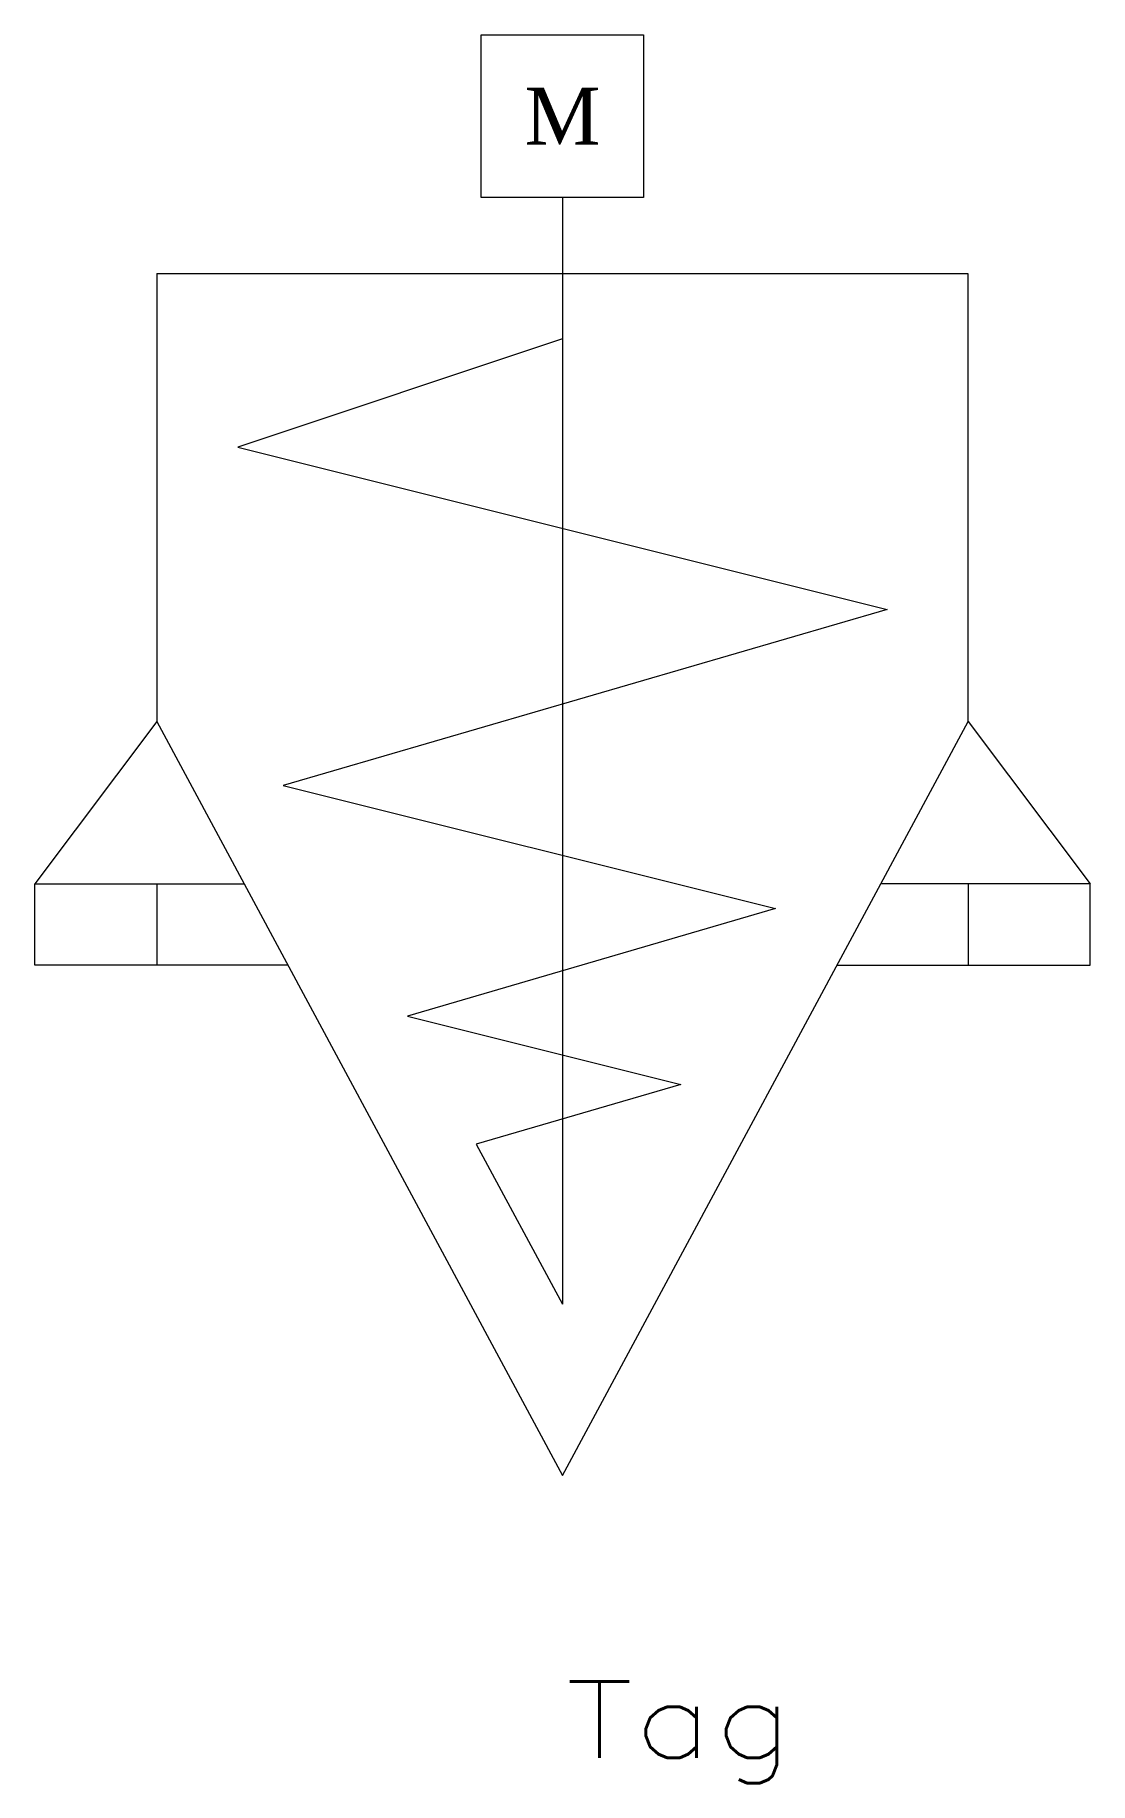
# Model space of a CAD drawing. Header units: inches. Extents: x -8.9 to 8.7, y -17.2 to 12.1.
import ezdxf
from ezdxf.enums import TextEntityAlignment as Align

# ---------------------------------------------------------------- set-up
doc = ezdxf.new("R2010")
doc.units = ezdxf.units.IN
doc.header["$MEASUREMENT"] = 0
doc.layers.get('0').update_dxf_attribs({"lineweight": 0})
doc.styles.add('_TCW_TXTSTY_2', font='TIMES.TTF')
doc.styles.get("Standard").update_dxf_attribs({"font": 'TXT.SHX'})

msp = doc.modelspace()

# ---------------------------------------------------------------- linework, layer by layer
at = {"color": 0, "linetype": 'ByBlock'}
for p, q in [((-1.444, 9.366), (-1.444, 12.082)), ((-1.444, 12.082), (1.272, 12.082)), ((1.272, 12.082), (1.272, 9.366)), ((1.272, 9.366), (-1.444, 9.366)), ((-0.086, 9.366), (-0.086, -9.146)), ((-6.876, 8.09), (-6.876, 0.6)), ((6.705, 8.087), (-6.876, 8.087)), ((6.705, 0.6), (6.705, 8.087)), ((-0.086, 7.002), (-5.518, 5.191)), ((-5.518, 5.191), (5.347, 2.475)), ((5.347, 2.475), (-4.757, -0.471)), ((-6.876, 0.6), (-8.913, -2.116)), ((-6.876, 0.6), (-0.086, -12.011)), ((-0.086, -12.011), (6.705, 0.6)), ((6.705, 0.6), (8.742, -2.116)), ((-4.757, -0.471), (3.477, -2.53)), ((-8.913, -3.474), (-8.913, -2.116)), ((-8.913, -2.116), (-5.413, -2.116)), ((-6.876, -2.116), (-6.876, -3.474)), ((8.742, -2.116), (5.242, -2.116)), ((6.705, -2.116), (6.705, -3.474)), ((8.742, -3.474), (8.742, -2.116)), ((3.477, -2.53), (-2.681, -4.326)), ((-4.682, -3.474), (-8.913, -3.474)), ((4.511, -3.474), (8.742, -3.474)), ((-2.681, -4.326), (1.894, -5.47)), ((1.894, -5.47), (-1.528, -6.468)), ((-1.528, -6.468), (-0.086, -9.146))]:
    msp.add_line(p, q, dxfattribs=at)

# ---------------------------------------------------------------- texts
at = {"color": 0, "linetype": 'Continuous', "style": '_TCW_TXTSTY_2', "width": 1.018714}
msp.add_text('M', height=0.951, dxfattribs=at).set_placement((-0.722, 10.249), (0.55, 10.249), align=Align.FIT)
at = {"linetype": 'Continuous', "width": 1.166667}
msp.add_text('Tag', height=1.272, dxfattribs=at).set_placement((-0.032, -16.729), (3.784, -16.729), align=Align.FIT)

doc.saveas('drawing.dxf')
